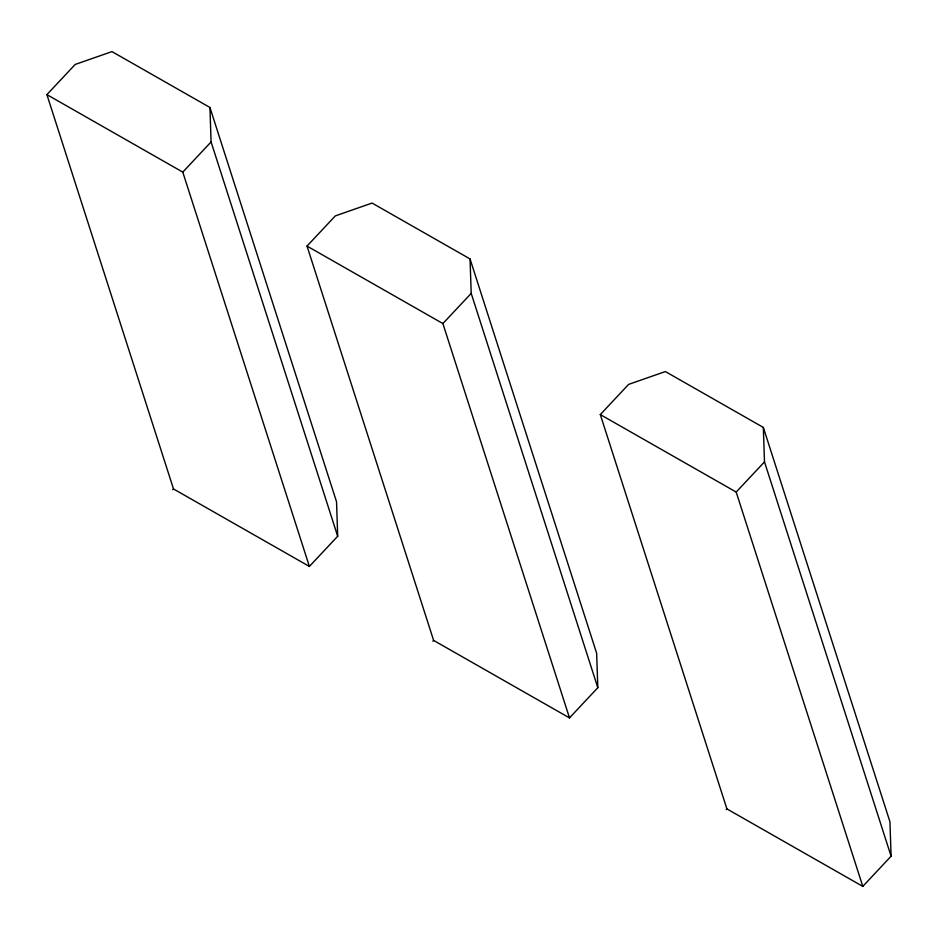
<?xml version="1.0" encoding="UTF-8"?>
<svg xmlns="http://www.w3.org/2000/svg" width="938" height="938" viewBox="0 0 938 938"><rect width="100%" height="100%" fill="white"/><g stroke="black" fill="none" stroke-linecap="round" stroke-linejoin="round"><path stroke-width="1.41" d="M46.9 94.621L75.204 64.441L111.962 51.602L209.936 107.471L336.543 501.807L337.692 536.255L309.388 566.446L173.507 488.956L46.9 94.621L182.781 172.111L309.388 566.446M182.781 172.111L211.085 141.931L209.936 107.471M307.019 246.084L335.323 215.904L372.069 203.065L470.044 258.935L596.65 653.258L597.811 687.718L569.495 717.898L433.626 640.42L307.019 246.084L442.888 323.563L569.495 717.898M172.768 489.742L173.507 488.956M442.888 323.563L471.204 293.383L470.044 258.935M600.308 414.584L628.612 384.392L665.359 371.554L763.333 427.423L889.939 821.758L891.1 856.206L862.796 886.398L726.915 808.908L600.308 414.584L736.189 492.063L862.796 886.398M432.887 641.205L433.626 640.42M736.189 492.063L764.493 461.883L763.333 427.423M726.176 809.693L726.915 808.908M764.493 461.883L891.1 856.206M471.204 293.383L597.811 687.718M211.085 141.931L337.692 536.255"/></g></svg>
